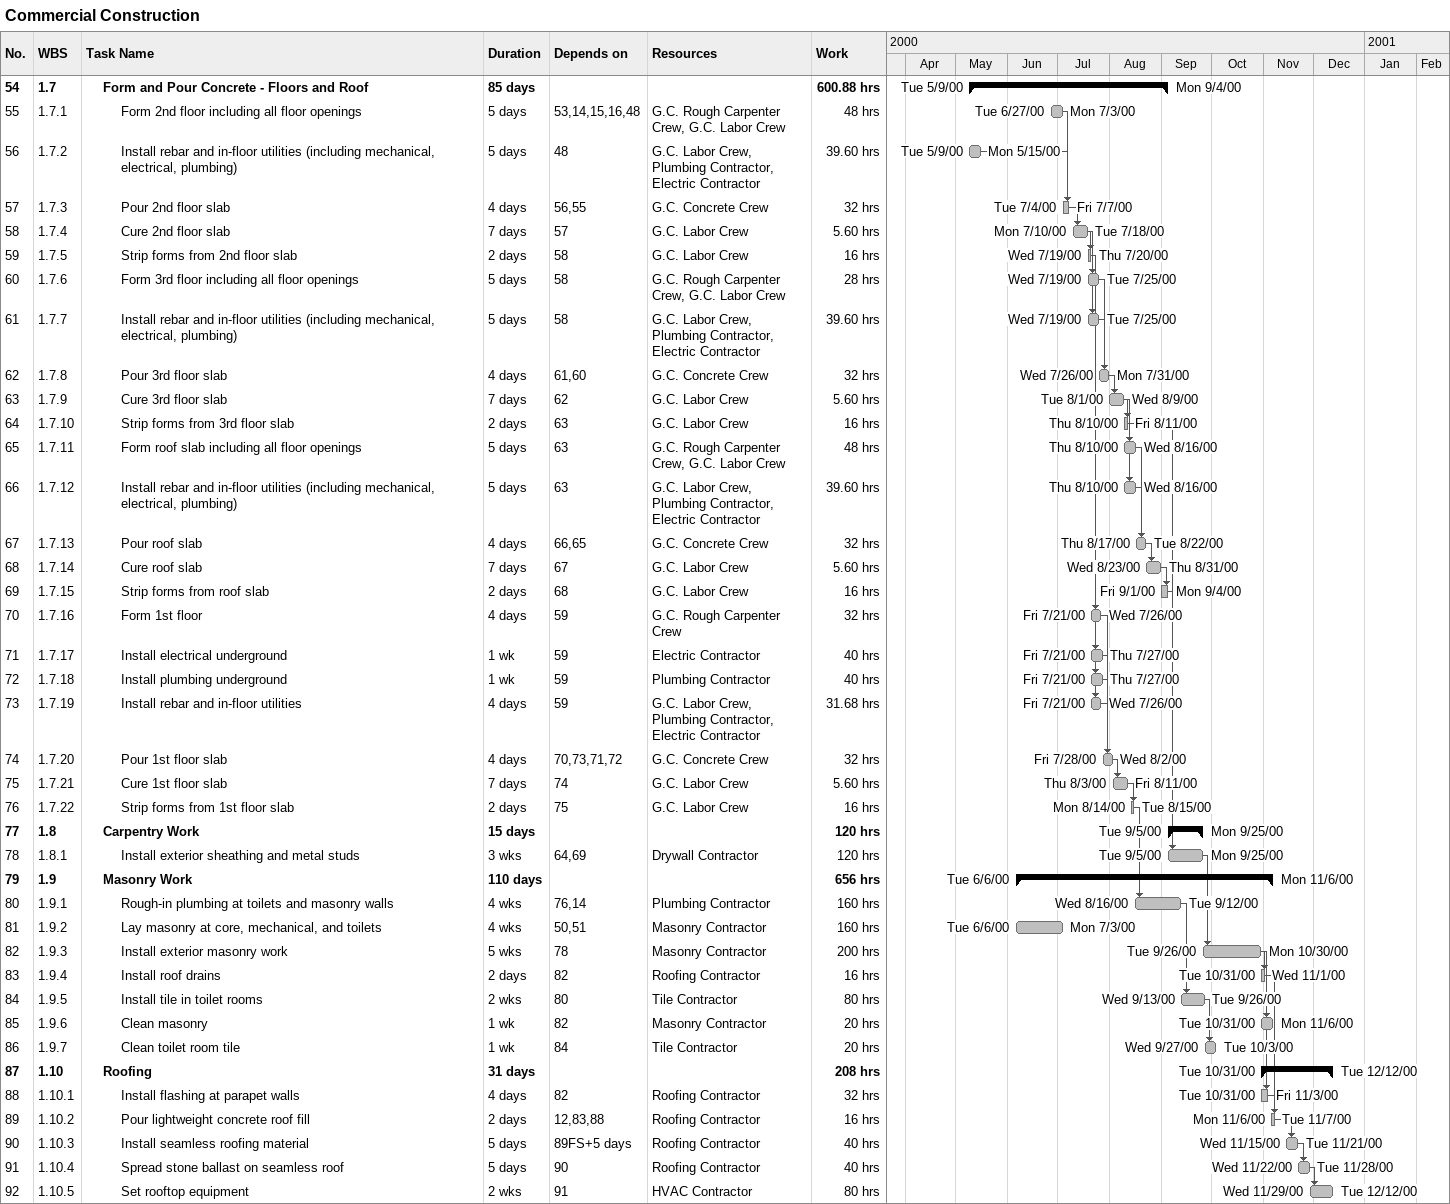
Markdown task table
Commercial Construction

| ID | WBS | Task | Duration | Start | Finish | Predecessors | Resources | Work (h) |
|---|---|---|---|---|---|---|---|---|
| 54 | 1.7 | **Form and Pour Concrete - Floors and Roof** | 85d | 2000-05-09 | 2000-09-04 |  |  | 600.88 |
| 55 | 1.7.1 | Form 2nd floor including all floor openings | 5d | 2000-06-27 | 2000-07-03 | 53, 14, 15, 16, 48 | G.C. Rough Carpenter Crew, G.C. Labor Crew | 48 |
| 56 | 1.7.2 | Install rebar and in-floor utilities (including mechanical, electrical, plumbing) | 5d | 2000-05-09 | 2000-05-15 | 48 | G.C. Labor Crew, Plumbing Contractor, Electric Contractor | 39.60 |
| 57 | 1.7.3 | Pour 2nd floor slab | 4d | 2000-07-04 | 2000-07-07 | 56, 55 | G.C. Concrete Crew | 32 |
| 58 | 1.7.4 | Cure 2nd floor slab | 7d | 2000-07-10 | 2000-07-18 | 57 | G.C. Labor Crew | 5.60 |
| 59 | 1.7.5 | Strip forms from 2nd floor slab | 2d | 2000-07-19 | 2000-07-20 | 58 | G.C. Labor Crew | 16 |
| 60 | 1.7.6 | Form 3rd floor including all floor openings | 5d | 2000-07-19 | 2000-07-25 | 58 | G.C. Rough Carpenter Crew, G.C. Labor Crew | 28 |
| 61 | 1.7.7 | Install rebar and in-floor utilities (including mechanical, electrical, plumbing) | 5d | 2000-07-19 | 2000-07-25 | 58 | G.C. Labor Crew, Plumbing Contractor, Electric Contractor | 39.60 |
| 62 | 1.7.8 | Pour 3rd floor slab | 4d | 2000-07-26 | 2000-07-31 | 61, 60 | G.C. Concrete Crew | 32 |
| 63 | 1.7.9 | Cure 3rd floor slab | 7d | 2000-08-01 | 2000-08-09 | 62 | G.C. Labor Crew | 5.60 |
| 64 | 1.7.10 | Strip forms from 3rd floor slab | 2d | 2000-08-10 | 2000-08-11 | 63 | G.C. Labor Crew | 16 |
| 65 | 1.7.11 | Form roof slab including all floor openings | 5d | 2000-08-10 | 2000-08-16 | 63 | G.C. Rough Carpenter Crew, G.C. Labor Crew | 48 |
| 66 | 1.7.12 | Install rebar and in-floor utilities (including mechanical, electrical, plumbing) | 5d | 2000-08-10 | 2000-08-16 | 63 | G.C. Labor Crew, Plumbing Contractor, Electric Contractor | 39.60 |
| 67 | 1.7.13 | Pour roof slab | 4d | 2000-08-17 | 2000-08-22 | 66, 65 | G.C. Concrete Crew | 32 |
| 68 | 1.7.14 | Cure roof slab | 7d | 2000-08-23 | 2000-08-31 | 67 | G.C. Labor Crew | 5.60 |
| 69 | 1.7.15 | Strip forms from roof slab | 2d | 2000-09-01 | 2000-09-04 | 68 | G.C. Labor Crew | 16 |
| 70 | 1.7.16 | Form 1st floor | 4d | 2000-07-21 | 2000-07-26 | 59 | G.C. Rough Carpenter Crew | 32 |
| 71 | 1.7.17 | Install electrical underground | 1w | 2000-07-21 | 2000-07-27 | 59 | Electric Contractor | 40 |
| 72 | 1.7.18 | Install plumbing underground | 1w | 2000-07-21 | 2000-07-27 | 59 | Plumbing Contractor | 40 |
| 73 | 1.7.19 | Install rebar and in-floor utilities | 4d | 2000-07-21 | 2000-07-26 | 59 | G.C. Labor Crew, Plumbing Contractor, Electric Contractor | 31.68 |
| 74 | 1.7.20 | Pour 1st floor slab | 4d | 2000-07-28 | 2000-08-02 | 70, 73, 71, 72 | G.C. Concrete Crew | 32 |
| 75 | 1.7.21 | Cure 1st floor slab | 7d | 2000-08-03 | 2000-08-11 | 74 | G.C. Labor Crew | 5.60 |
| 76 | 1.7.22 | Strip forms from 1st floor slab | 2d | 2000-08-14 | 2000-08-15 | 75 | G.C. Labor Crew | 16 |
| 77 | 1.8 | **Carpentry Work** | 15d | 2000-09-05 | 2000-09-25 |  |  | 120 |
| 78 | 1.8.1 | Install exterior sheathing and metal studs | 3w | 2000-09-05 | 2000-09-25 | 64, 69 | Drywall Contractor | 120 |
| 79 | 1.9 | **Masonry Work** | 110d | 2000-06-06 | 2000-11-06 |  |  | 656 |
| 80 | 1.9.1 | Rough-in plumbing at toilets and masonry walls | 4w | 2000-08-16 | 2000-09-12 | 76, 14 | Plumbing Contractor | 160 |
| 81 | 1.9.2 | Lay masonry at core, mechanical, and toilets | 4w | 2000-06-06 | 2000-07-03 | 50, 51 | Masonry Contractor | 160 |
| 82 | 1.9.3 | Install exterior masonry work | 5w | 2000-09-26 | 2000-10-30 | 78 | Masonry Contractor | 200 |
| 83 | 1.9.4 | Install roof drains | 2d | 2000-10-31 | 2000-11-01 | 82 | Roofing Contractor | 16 |
| 84 | 1.9.5 | Install tile in toilet rooms | 2w | 2000-09-13 | 2000-09-26 | 80 | Tile Contractor | 80 |
| 85 | 1.9.6 | Clean masonry | 1w | 2000-10-31 | 2000-11-06 | 82 | Masonry Contractor | 20 |
| 86 | 1.9.7 | Clean toilet room tile | 1w | 2000-09-27 | 2000-10-03 | 84 | Tile Contractor | 20 |
| 87 | 1.10 | **Roofing** | 31d | 2000-10-31 | 2000-12-12 |  |  | 208 |
| 88 | 1.10.1 | Install flashing at parapet walls | 4d | 2000-10-31 | 2000-11-03 | 82 | Roofing Contractor | 32 |
| 89 | 1.10.2 | Pour lightweight concrete roof fill | 2d | 2000-11-06 | 2000-11-07 | 12, 83, 88 | Roofing Contractor | 16 |
| 90 | 1.10.3 | Install seamless roofing material | 5d | 2000-11-15 | 2000-11-21 | 89FS+5d | Roofing Contractor | 40 |
| 91 | 1.10.4 | Spread stone ballast on seamless roof | 5d | 2000-11-22 | 2000-11-28 | 90 | Roofing Contractor | 40 |
| 92 | 1.10.5 | Set rooftop equipment | 2w | 2000-11-29 | 2000-12-12 | 91 | HVAC Contractor | 80 |
